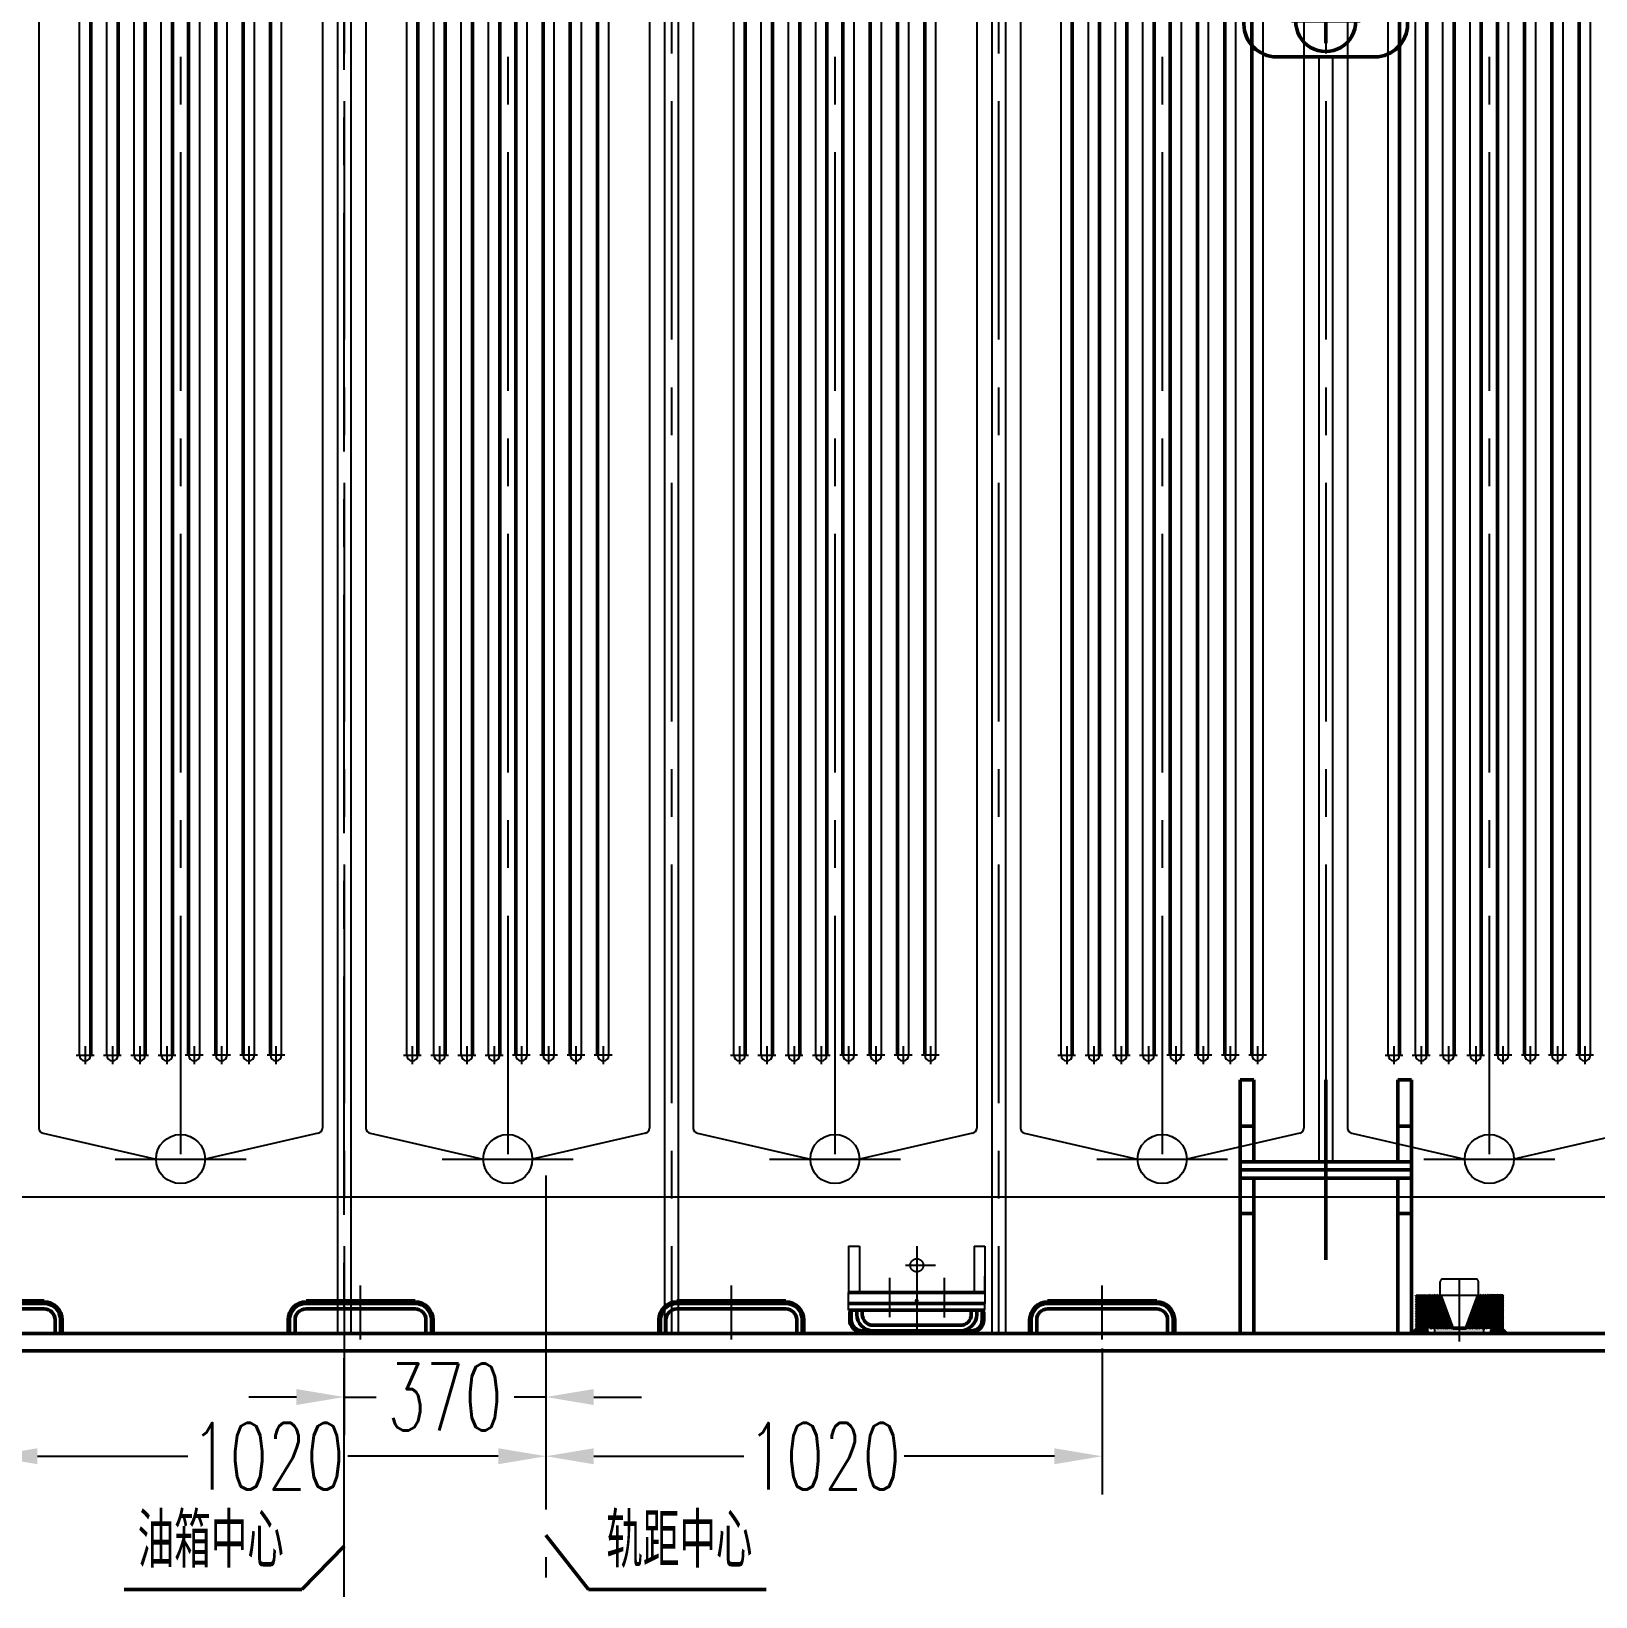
# Model space of a CAD drawing. Header units: millimetres. Extents: x -875 to 19915, y -350 to 14350.
# Drawn here: x 3316 to 6185, y 7199 to 10069 of the extents above; entities that cross this region are included whole.
import ezdxf

# ---------------------------------------------------------------- set-up
doc = ezdxf.new("R2010")
doc.units = ezdxf.units.MM
doc.header["$LTSCALE"] = 350
for name, pattern in [('ACISOTGB', [9, 4, -1, 1, -1, 1, -1]), ('CENTER', [2, 1.25, -0.25, 0.25, -0.25]), ('DASHED2', [0.375, 0.25, -0.125]), ('DIVIDE', [1.25, 0.5, -0.25, 0, -0.25, 0, -0.25])]:
    doc.linetypes.add(name, pattern=pattern)
for name, color, linetype, lineweight in [('0粗实线层', 7, 'Continuous', 50), ('2中心线层', 1, 'CENTER', 25), ('4细实线层', 2, 'Continuous', 25), ('5文字层', 6, 'Continuous', 25), ('6标注层', 3, 'Continuous', 25), ('图层1', 2, 'Continuous', 25)]:
    doc.layers.add(name, color=color, linetype=linetype, lineweight=lineweight)
for name, color, linetype in [('1', 5, 'DASHED2'), ('2', 2, 'CENTER'), ('3中心线层', 1, 'CENTER'), ('4', 2, 'Continuous'), ('6', 4, 'DIVIDE')]:
    doc.layers.add(name, color=color, linetype=linetype)
doc.styles.get("Standard").update_dxf_attribs({"font": 'txt.shx', "width": 0.67, "bigfont": 'hztxt.shx'})
doc.styles.add('TH_GBDIM', font='txt.shx', dxfattribs={"width": 0.67, "bigfont": 'hztxt.shx'})
doc.dimstyles.new('TH_GBDIM', dxfattribs={"dimscale": 35, "dimtxt": 3.5, "dimasz": 2.5, "dimexe": 2, "dimexo": 0, "dimgap": 1.5, "dimtad": 0, "dimtoh": 1, "dimdec": 1, "dimdsep": 46, "dimtxsty": 'TH_GBDIM', "dimcen": 2.5, "dimclrd": 3, "dimclre": 3, "dimclrt": 6, "dimadec": 0, "dimazin": 2, "dimtfac": 0.714286, "dimtdec": 1, "dimtmove": 0, "dimatfit": 3, "dimfxl": 0, "dimtzin": 0, "dimlwd": -1, "dimlwe": -1, "dimarcsym": 0})

# ---------------------------------------------------------------- blocks, each defined once
blk = doc.blocks.new('A$C3FA9455C')
at = {"color": 5}
for p, q in [((-157, 165), (-132, 165)), ((-157, -300), (-157, 165)), ((-132, 165), (-132, 15)), ((132, 165), (157, 165)), ((132, 15), (132, 165)), ((157, 165), (157, -300)), ((-157, 80), (-132, 80)), ((132, 80), (157, 80)), ((-157, 15), (157, 15)), ((-157, -15), (157, -15)), ((-132, -15), (-132, -300)), ((132, -300), (132, -15)), ((-157, -80), (-132, -80)), ((132, -80), (157, -80))]:
    blk.add_line(p, q, dxfattribs=at)
at = {"color": 1, "linetype": 'CENTER'}
for p, q in [((0, -165), (0, 165)), ((-157, 0), (157, 0))]:
    blk.add_line(p, q, dxfattribs=at)
blk = doc.blocks.new('A$C56D739F4')
at = {"layer": '0粗实线层', "linetype": 'ByBlock'}
blk.add_blockref('A$C3FA9455C', (157, 300), dxfattribs=at)
blk = doc.blocks.new('A$C120C250A')
at = {"layer": '0粗实线层'}
h = blk.add_hatch(dxfattribs=at)
h.set_pattern_fill('ANSI31', color=2, style=0)
h.set_pattern_definition([(45, (-145071.1462, 202205.0792), (-2.24506403, 2.24506403), [])])
h.paths.add_polyline_path([(-79.5, -100), (-58.5, -100), (-58.5, -30), (-79.5, -30)])
h = blk.add_hatch(dxfattribs=at)
h.set_pattern_fill('ANSI37', color=2, style=0)
h.set_pattern_definition([(45, (-145071.1462, 202205.0792), (-2.24506403, 2.24506403), []), (135, (-145071.1462, 202205.0792), (-2.24506403, -2.24506403), [])])
h.paths.add_polyline_path([(-36.4, -30), (-55, -30), (-55, -90), (-14.5, -90)])
h = blk.add_hatch(dxfattribs=at)
h.set_pattern_fill('ANSI37', color=2, style=0)
h.set_pattern_definition([(135, (145071.1462, 202205.0792), (2.24506403, 2.24506403), []), (45, (145071.1462, 202205.0792), (2.24506403, -2.24506403), [])])
h.paths.add_polyline_path([(36.4, -30), (55, -30), (55, -90), (14.5, -90)])
h = blk.add_hatch(dxfattribs=at)
h.set_pattern_fill('ANSI31', color=2, style=0)
h.set_pattern_definition([(135, (145071.1462, 202205.0792), (2.24506403, 2.24506403), [])])
h.paths.add_polyline_path([(79.5, -100), (58.5, -100), (58.5, -30), (79.5, -30)])
at = {"layer": '0粗实线层', "linetype": 'ByBlock'}
h = blk.add_hatch(color=256, dxfattribs=at)
h.paths.add_polyline_path([(0, -90), (-45, -90), (-45, -100), (0, -100)])
h.paths.add_polyline_path([(45, -90), (0, -90), (0, -100), (45, -100)])
at = {"layer": '2'}
h = blk.add_hatch(dxfattribs=at)
h.set_pattern_fill('_USER', color=4, scale=0.5, angle=135, style=0, pattern_type=0)
h.set_pattern_definition([(45, (-19500.20605, 82508.59193), (0.3535533906, -0.3535533906), [])])
h.paths.add_polyline_path([(-79.5, -90), (-79.5, -100), (-82.5, -100), (-89.5, -100)])
h.paths.add_polyline_path([(-57.8, -95), (-54, -100), (-57.8, -100)])
h = blk.add_hatch(dxfattribs=at)
h.set_pattern_fill('_USER', color=4, scale=0.5, angle=135, style=0, pattern_type=0)
h.set_pattern_definition([(135, (19499.90605, 82508.59193), (-0.3535533906, -0.3535533906), [])])
h.paths.add_polyline_path([(79.2, -90), (79.2, -100), (82.2, -100), (89.2, -100)])
h.paths.add_polyline_path([(57.5, -95), (53.7, -100), (57.5, -100)])
at = {"color": 1, "linetype": 'ACISOTGB'}
blk.add_line((0, -114.9), (0, 0), dxfattribs=at)
at = {"layer": '0粗实线层', "color": 4, "linetype": 'CENTER'}
for p, q in [((-35, -30), (-13.9, -88)), ((35, -30), (13.9, -88)), ((-11.1, -90), (11.1, -90))]:
    blk.add_line(p, q, dxfattribs=at)
for centre, start, end in [((-11.1, -87), 200, 270), ((11.1, -87), 270, 340)]:
    blk.add_arc(centre, 3, start, end, dxfattribs=at)
at = {"layer": '1', "color": 4}
for p, q in [((-30, 0), (-11, 0)), ((-11, 0), (30, 0)), ((-35, -30), (-35, -5)), ((35, -30), (35, -5)), ((-79.5, -30), (-79.5, -100)), ((-79.5, -30), (-55, -30)), ((-58.5, -30), (-58.5, -100)), ((-55, -30), (-36.4, -30)), ((-55, -90), (-55, -30)), ((-14.5, -90), (-36.4, -30)), ((-35, -30), (35, -30)), ((14.5, -90), (36.4, -30)), ((37, -30), (55, -30)), ((55, -90), (55, -30)), ((79.5, -30), (55, -30)), ((58.5, -30), (58.5, -100)), ((79.5, -30), (79.5, -100)), ((-89.5, -100), (-79.5, -90)), ((-79.5, -100), (79.5, -100)), ((55, -90), (-58.5, -90)), ((-58.5, -95), (-54, -100)), ((-45, -100), (-45, -90)), ((45, -90), (-45, -90)), ((45, -100), (45, -90)), ((58.5, -95), (53.7, -100)), ((89.5, -100), (79.5, -95))]:
    blk.add_line(p, q, dxfattribs=at)
for centre, start, end in [((-30, -5), 90, 180), ((30, -5), 0, 90)]:
    blk.add_arc(centre, 5, start, end, dxfattribs=at)
blk = doc.blocks.new('A$C5E7C4840')
at = {"layer": '0粗实线层'}
for p, q in [((429.1, -2751.4), (5319.1, -2751.4)), ((429.1, -2783.4), (5319.1, -2783.4))]:
    blk.add_line(p, q, dxfattribs=at)
blk = doc.blocks.new('A$C3994539C')
at = {"color": 0, "linetype": 'Continuous'}
for p, q in [((0, 70), (250, 70)), ((250, 50), (0, 50)), ((0, 50), (250, 50)), ((0, 38), (250, 38)), ((0, 38), (250, 38)), ((15, 38), (15, 30)), ((25, 38), (25, 30)), ((225, 38), (225, 30)), ((235, 38), (235, 30)), ((45, 10), (205, 10)), ((45, 0), (205, 0))]:
    blk.add_line(p, q, dxfattribs=at)
for centre, radius, start, end in [((45, 30), 30, 180, 270), ((45, 30), 20, 180, 270), ((205, 30), 20, 270, 360), ((205, 30), 30, 270, 360)]:
    blk.add_arc(centre, radius, start, end, dxfattribs=at)
at = {"color": 0}
blk.add_point((125, 55), dxfattribs=at)
blk.add_point((125, 55), dxfattribs=at)
at = {"layer": '4', "color": 0}
for p, q in [((0, 155), (20, 155)), ((0, 155), (0, 70)), ((20, 155), (20, 70)), ((230, 155), (230, 70)), ((230, 155), (250, 155)), ((250, 155), (250, 70))]:
    blk.add_line(p, q, dxfattribs=at)
at = {"layer": '4'}
blk.add_line((104.2, 120), (159.6, 120), dxfattribs=at)
at = {"layer": '4', "color": 0}
blk.add_point((125, 55), dxfattribs=at)
blk.add_point((125, 55), dxfattribs=at)
blk.add_point((125, 55), dxfattribs=at)
blk.add_point((125, 55), dxfattribs=at)
blk.add_point((125, 55), dxfattribs=at)
at = {"layer": '6', "color": 1}
blk.add_line((125, 155), (125, 0), dxfattribs=at)
at = {"layer": '6', "color": 0}
for p, q in [((250, 70), (250, 100)), ((0, 50), (0, 70)), ((250, 70), (250, 50)), ((250, 50), (0, 50)), ((0, 38), (0, 50)), ((250, 38), (250, 50))]:
    blk.add_line(p, q, dxfattribs=at)
blk.add_circle((125, 120), 12, dxfattribs=at)
at = {"layer": '图层1', "color": 1}
for p, q in [((75, 97.2), (75, 25.2)), ((175, 97.2), (175, 24.4))]:
    blk.add_line(p, q, dxfattribs=at)
blk = doc.blocks.new('A$C44F30525')
at = {"color": 3}
for p, q in [((-123, -18), (-123, -3)), ((-123, -3), (-120, -3)), ((-120, -18), (-120, -3)), ((120, -18), (120, -3)), ((123, -3), (120, -3)), ((123, -18), (123, -3)), ((-83, -38), (-100, -38)), ((100, -41), (-100, -41)), ((-100, -43), (-100, -41)), ((100, -38), (-83, -38)), ((100, -43), (100, -41))]:
    blk.add_line(p, q, dxfattribs=at)
at = {"lineweight": 140}
blk.add_line((-100, -41), (-100, -41), dxfattribs=at)
at = {"color": 3}
for centre, radius, start, end in [((-100, -18), 23, 180, 270), ((-100, -18), 20, 180, 270), ((100, -18), 20, 270, 0), ((100, -18), 23, 270, 0)]:
    blk.add_arc(centre, radius, start, end, dxfattribs=at)
at = {"layer": '5文字层', "linetype": 'Continuous'}
blk.add_line((-83, -38), (83, -38), dxfattribs=at)
blk = doc.blocks.new('A$C563A7466')
at = {"layer": '0粗实线层'}
for name, p in [('A$C3994539C', (0, 5)), ('A$C44F30525', (125, 43))]:
    blk.add_blockref(name, p, dxfattribs=at)
blk = doc.blocks.new('A$C27EC6F5D')
for p, q in [((233, 66.2), (33, 66.2)), ((3, 11.2), (3, 36.2)), ((13, 11.2), (13, 36.2)), ((233, 56.2), (33, 56.2)), ((253, 11.2), (253, 36.2)), ((263, 11.2), (263, 36.2))]:
    blk.add_line(p, q)
for centre, radius, start, end in [((33, 36.2), 30, 90, 180), ((233, 36.2), 30, 0, 90), ((33, 36.2), 20, 90, 180), ((233, 36.2), 20, 0, 90)]:
    blk.add_arc(centre, radius, start, end)
at = {"layer": '0粗实线层', "color": 110}
for p, q in [((33, 69.2), (33, 71.2)), ((33, 69.2), (233, 69.2)), ((233, 69.2), (233, 71.2)), ((0, 11.2), (0, 36.2)), ((266, 11.2), (266, 36.2)), ((0, 11.2), (3, 11.2)), ((263, 11.2), (266, 11.2))]:
    blk.add_line(p, q, dxfattribs=at)
at = {"layer": '0粗实线层'}
blk.add_line((33, 71.2), (233, 71.2), dxfattribs=at)
at = {"layer": '0粗实线层', "color": 110}
for centre, start, end in [((33, 36.2), 90, 180), ((233, 36.2), 0, 90)]:
    blk.add_arc(centre, 33, start, end, dxfattribs=at)
at = {"layer": '2中心线层'}
blk.add_line((133, 0), (133, 99.1), dxfattribs=at)
blk = doc.blocks.new('*D77')
at = {"layer": '6标注层', "color": 3}
for p, q in [((4259.7, 7916.5), (4259.7, 7494.8)), ((3889.7, 7686.2), (3889.7, 7494.8)), ((3802.2, 7564.8), (3714.7, 7564.8)), ((3889.7, 7564.8), (3948.3, 7564.8)), ((4259.7, 7564.8), (4201.1, 7564.8)), ((4347.2, 7564.8), (4434.7, 7564.8))]:
    blk.add_line(p, q, dxfattribs=at)
for points in [[(3802.2, 7579.4), (3802.2, 7550.2), (3889.7, 7564.8)], [(4347.2, 7579.4), (4347.2, 7550.2), (4259.7, 7564.8)]]:
    blk.add_solid(points, dxfattribs=at)
at = {"layer": 'Defpoints', "color": 0}
for p in [(4259.7, 7916.5), (3889.7, 7686.2), (4259.7, 7564.8)]:
    blk.add_point(p, dxfattribs=at)
at = {"layer": '6标注层', "color": 6, "insert": (4074.7, 7564.8), "char_height": 122.5, "attachment_point": 5, "style": 'TH_GBDIM'}
blk.add_mtext('370', dxfattribs=at)
blk = doc.blocks.new('*D78')
at = {"layer": '6标注层', "color": 3}
for p, q in [((5279.7, 7653.9), (5279.7, 7386.2)), ((4259.7, 7512.7), (4259.7, 7386.2)), ((4347.2, 7456.2), (4622.7, 7456.2)), ((5192.2, 7456.2), (4916.6, 7456.2))]:
    blk.add_line(p, q, dxfattribs=at)
for points in [[(4347.2, 7470.8), (4347.2, 7441.6), (4259.7, 7456.2)], [(5192.2, 7470.8), (5192.2, 7441.6), (5279.7, 7456.2)]]:
    blk.add_solid(points, dxfattribs=at)
at = {"layer": 'Defpoints', "color": 0}
for p in [(5279.7, 7653.9), (4259.7, 7512.7), (5279.7, 7456.2)]:
    blk.add_point(p, dxfattribs=at)
at = {"layer": '6标注层', "color": 6, "insert": (4769.7, 7456.2), "char_height": 122.5, "attachment_point": 5, "style": 'TH_GBDIM'}
blk.add_mtext('1020', dxfattribs=at)
blk = doc.blocks.new('*D79')
at = {"layer": '6标注层', "color": 3}
for p, q in [((3239.6, 7647.5), (3239.6, 7386.2)), ((4259.7, 7602.5), (4259.7, 7386.2)), ((3327.1, 7456.2), (3602.7, 7456.2)), ((4172.2, 7456.2), (3896.6, 7456.2))]:
    blk.add_line(p, q, dxfattribs=at)
for points in [[(3327.1, 7470.8), (3327.1, 7441.6), (3239.6, 7456.2)], [(4172.2, 7470.8), (4172.2, 7441.6), (4259.7, 7456.2)]]:
    blk.add_solid(points, dxfattribs=at)
at = {"layer": 'Defpoints', "color": 0}
for p in [(3239.6, 7647.5), (4259.7, 7602.5), (3239.6, 7456.2)]:
    blk.add_point(p, dxfattribs=at)
at = {"layer": '6标注层', "color": 6, "insert": (3749.6, 7456.2), "char_height": 122.5, "attachment_point": 5, "style": 'TH_GBDIM'}
blk.add_mtext('1020', dxfattribs=at)
blk = doc.blocks.new('A$C19BE38E9')
for p, q in [((-12.5, 34), (-12.5, -2926)), ((12.5, 34), (12.5, -2926))]:
    blk.add_line(p, q)
at = {"layer": '2中心线层'}
blk.add_line((0, 34), (0, -2926), dxfattribs=at)
blk = doc.blocks.new('A$C42D85072')
at = {"color": 0}
for p, q in [((30, 325), (210, 325)), ((210, -25), (30, -25))]:
    blk.add_line(p, q, dxfattribs=at)
at = {"color": 1}
for p, q in [((120, 190), (120, 0)), ((80, 150), (-30, 150)), ((80, 150), (270, 150))]:
    blk.add_line(p, q, dxfattribs=at)
at = {"color": 5}
for p, q in [((-30, 162.5), (60.2, 162.5)), ((270, 162.5), (179.8, 162.5)), ((-30, 137.5), (61.3, 137.5)), ((270, 137.5), (178.7, 137.5))]:
    blk.add_line(p, q, dxfattribs=at)
at = {"color": 6}
for p, q in [((60.2, 162.5), (61.3, 162.5)), ((179.8, 162.5), (178.7, 162.5))]:
    blk.add_line(p, q, dxfattribs=at)
at = {"color": 5}
blk.add_circle((120, 150), 60, dxfattribs=at)
at = {"color": 0}
for centre, start, end in [((30, 265), 90, 180), ((210, 265), 0, 90), ((30, 35), 180, 270), ((210, 35), 270, 0)]:
    blk.add_arc(centre, 60, start, end, dxfattribs=at)
at = {"layer": '0粗实线层', "color": 0}
for p, q in [((-30, 265), (-30, 35)), ((270, 35), (270, 265))]:
    blk.add_line(p, q, dxfattribs=at)
at = {"layer": '0粗实线层'}
for centre, radius, start, end in [((120, 150), 85, 328.5963, 211.4037), ((-55, 43.2), 120, 358.9582, 31.4037), ((295, 43.2), 120, 148.5963, 181.0418), ((120, 40), 55, 178.9582, 1.0418)]:
    blk.add_arc(centre, radius, start, end, dxfattribs=at)
at = {"layer": '2中心线层'}
for p, q in [((120, 213), (120, 1.1)), ((57, 150), (183, 150)), ((57, 40), (183, 40))]:
    blk.add_line(p, q, dxfattribs=at)
blk = doc.blocks.new('1')
for p, q in [((5399.2, 9227.8), (5608, 9314.6)), ((5906.9, 9227.8), (5698, 9314.6)), ((5393, 9218.5), (5393, 6871.5)), ((5913, 9218.5), (5913, 6871.5)), ((5467.7, 7005), (5467.7, 9085.1)), ((5517.7, 7005), (5517.7, 9085.1)), ((5567.7, 7005), (5567.7, 9085.1)), ((5617.7, 7005), (5617.7, 9085.1)), ((5688.3, 7005), (5688.3, 9085.1)), ((5738.3, 7005), (5738.3, 9085.1)), ((5788.3, 7005), (5788.3, 9085.1)), ((5838.3, 7005), (5838.3, 9085.1)), ((5400.8, 6861.8), (5608, 6814.6)), ((5905.3, 6861.8), (5698, 6814.6))]:
    blk.add_line(p, q)
for centre in [(5653, 9314.6), (5653, 6814.6)]:
    blk.add_circle(centre, 45)
at = {"linetype": 'ByBlock', "lineweight": 0}
blk.add_circle((5653, 6814.6), 45, dxfattribs=at)
blk.add_circle((5653, 6814.6), 45, dxfattribs=at)
at = {"lineweight": 0}
blk.add_circle((5653, 6814.6), 45, dxfattribs=at)
for centre, radius, start, end in [((5403, 9218.5), 10, 112.5804, 180), ((5903, 9218.5), 10, 0, 67.4196), ((5478, 9085.1), 10.3, 0, 180), ((5528, 9085.1), 10.3, 0, 180), ((5578, 9085.1), 10.3, 0, 180), ((5628, 9085.1), 10.3, 0, 180), ((5678, 9085.1), 10.3, 0, 180), ((5728, 9085.1), 10.3, 0, 180), ((5778, 9085.1), 10.3, 0, 180), ((5828, 9085.1), 10.3, 0, 180), ((5478, 7005), 10.3, 180, 0), ((5528, 7005), 10.3, 180, 0), ((5578, 7005), 10.3, 180, 0), ((5628, 7005), 10.3, 180, 0), ((5678, 7005), 10.3, 180, 0), ((5728, 7005), 10.3, 180, 0), ((5778, 7005), 10.3, 180, 0), ((5828, 7005), 10.3, 180, 0), ((5403, 6871.5), 10, 180, 257.1808), ((5903, 6871.5), 10, 282.8192, 0)]:
    blk.add_arc(centre, radius, start, end)
at = {"layer": '0粗实线层'}
for p, q in [((5488.3, 9085.1), (5488.3, 7005)), ((5538.3, 9085.1), (5538.3, 7005)), ((5588.3, 9085.1), (5588.3, 7005)), ((5638.3, 9085.1), (5638.3, 7005)), ((5667.7, 9085.1), (5667.7, 7005)), ((5717.7, 9085.1), (5717.7, 7005)), ((5767.7, 9085.1), (5767.7, 7005)), ((5817.7, 9085.1), (5817.7, 7005))]:
    blk.add_line(p, q, dxfattribs=at)
at = {"layer": '2中心线层'}
for p, q in [((5653, 9360.8), (5653, 6740.3)), ((5753, 9314.6), (5553, 9314.6)), ((5478, 9101.4), (5478, 9068.7)), ((5528, 9101.4), (5528, 9068.7)), ((5578, 9101.4), (5578, 9068.7)), ((5628, 9101.4), (5628, 9068.7)), ((5678, 9101.4), (5678, 9068.7)), ((5728, 9101.4), (5728, 9068.7)), ((5778, 9101.4), (5778, 9068.7)), ((5828, 9101.4), (5828, 9068.7)), ((5461.7, 9085.1), (5494.3, 9085.1)), ((5511.7, 9085.1), (5544.3, 9085.1)), ((5561.7, 9085.1), (5594.3, 9085.1)), ((5611.7, 9085.1), (5644.3, 9085.1)), ((5694.3, 9085.1), (5661.7, 9085.1)), ((5744.3, 9085.1), (5711.7, 9085.1)), ((5794.3, 9085.1), (5761.7, 9085.1)), ((5844.3, 9085.1), (5811.7, 9085.1)), ((5461.7, 7005), (5494.3, 7005)), ((5478, 7021.3), (5478, 6988.7)), ((5511.7, 7005), (5544.3, 7005)), ((5528, 7021.3), (5528, 6988.7)), ((5561.7, 7005), (5594.3, 7005)), ((5578, 7021.3), (5578, 6988.7)), ((5611.7, 7005), (5644.3, 7005)), ((5628, 7021.3), (5628, 6988.7)), ((5694.3, 7005), (5661.7, 7005)), ((5678, 7021.3), (5678, 6988.7)), ((5744.3, 7005), (5711.7, 7005)), ((5728, 7021.3), (5728, 6988.7)), ((5794.3, 7005), (5761.7, 7005)), ((5778, 7021.3), (5778, 6988.7)), ((5844.3, 7005), (5811.7, 7005)), ((5828, 7021.3), (5828, 6988.7)), ((5533, 6814.6), (5773, 6814.6)), ((5542.1, 6814.6), (5758, 6814.6))]:
    blk.add_line(p, q, dxfattribs=at)
at = {"layer": '3中心线层', "color": 1, "lineweight": 0}
blk.add_line((5533, 6814.6), (5773, 6814.6), dxfattribs=at)
blk.add_line((5533, 6814.6), (5773, 6814.6), dxfattribs=at)
blk.add_line((5533, 6814.6), (5773, 6814.6), dxfattribs=at)

msp = doc.modelspace()

# ---------------------------------------------------------------- linework, layer by layer
for p, q in [((5677.16, 10022.32), (5677.16, 7996.31)), ((5702.16, 10022.32), (5702.16, 7996.31))]:
    msp.add_line(p, q)
at = {"color": 6}
msp.add_line((6449.66, 7931.32), (1329.66, 7931.32), dxfattribs=at)
at = {"layer": '0粗实线层', "color": 3}
for p, q in [((3889.66, 7291.57), (3811.93, 7211.54)), ((4259.66, 7311.66), (4337.39, 7211.54)), ((3811.93, 7211.54), (3486.12, 7211.54)), ((4337.39, 7211.54), (4663.21, 7211.54))]:
    msp.add_line(p, q, dxfattribs=at)
at = {"layer": '2中心线层'}
for p, q in [((3889.66, 7198.65), (3889.66, 11891.76)), ((5689.66, 10641.31), (5689.66, 7996.31)), ((4259.66, 7971.29), (4259.66, 7233.8))]:
    msp.add_line(p, q, dxfattribs=at)

# ---------------------------------------------------------------- block references
for name, p in [('A$C5E7C4840', (790.59, 10432.75)), ('A$C19BE38E9', (3889.66, 10607.31)), ('A$C19BE38E9', (4489.66, 10607.31)), ('A$C56D739F4', (5532.66, 7681.31)), ('A$C563A7466', (4814.66, 7681.31)), ('A$C120C250A', (5934.66, 7781.31))]:
    msp.add_blockref(name, p)
at = {"xscale": -1}
msp.add_blockref('A$C5E7C4840', (6988.74, 10432.75), dxfattribs=at)
at = {"xscale": -1, "rotation": 1.18194288756257e-05}
msp.add_blockref('A$C19BE38E9', (5089.66, 10607.31), dxfattribs=at)
at = {"layer": '0粗实线层'}
for name, p in [('A$C42D85072', (5569.66, 10047.32)), ('A$C27EC6F5D', (3106.66, 7670.15)), ('A$C27EC6F5D', (3786.66, 7670.15)), ('A$C27EC6F5D', (4466.66, 7670.15)), ('A$C27EC6F5D', (5146.66, 7670.15))]:
    msp.add_blockref(name, p, dxfattribs=at)
at = {"layer": '4细实线层'}
for p in [(-2063.37, 1186.63), (-1463.37, 1186.63), (-863.37, 1186.63), (-263.37, 1186.63), (336.63, 1186.63)]:
    msp.add_blockref('1', p, dxfattribs=at)

# ---------------------------------------------------------------- texts
at = {"layer": '4', "color": 6, "char_height": 100, "width": 372.8654}
for s, insert, attachment_point in [('油箱中心', (3511, 7351.76), 1), ('轨距中心', (4638.33, 7351.76), 3)]:
    msp.add_mtext(s, dxfattribs=dict(at, insert=insert, attachment_point=attachment_point))

# ---------------------------------------------------------------- dimensions: what is measured, and where the dimension line sits
at = {"layer": '6标注层'}
dim = msp.add_linear_dim(base=(4259.66, 7564.81), p1=(3889.66, 7686.25), p2=(4259.66, 7916.45), dimstyle='TH_GBDIM', override={"dimtad": 0}, dxfattribs=at)
dim.commit()
dim.dimension.update_dxf_attribs({"geometry": '*D77', "text_midpoint": (4074.66, 7564.81), "dimtype": 160})
for base, p1, p2, picture, middle in [((3239.63, 7456.2), (4259.66, 7602.55), (3239.63, 7647.55), '*D79', (3749.65, 7456.2)), ((5279.66, 7456.2), (4259.66, 7512.71), (5279.66, 7653.94), '*D78', (4769.66, 7456.2))]:
    dim = msp.add_linear_dim(base=base, p1=p1, p2=p2, dimstyle='TH_GBDIM', override={"dimtad": 0}, dxfattribs=at)
    dim.commit()
    dim.dimension.update_dxf_attribs({"geometry": picture, "text_midpoint": middle})

doc.saveas('drawing.dxf')
